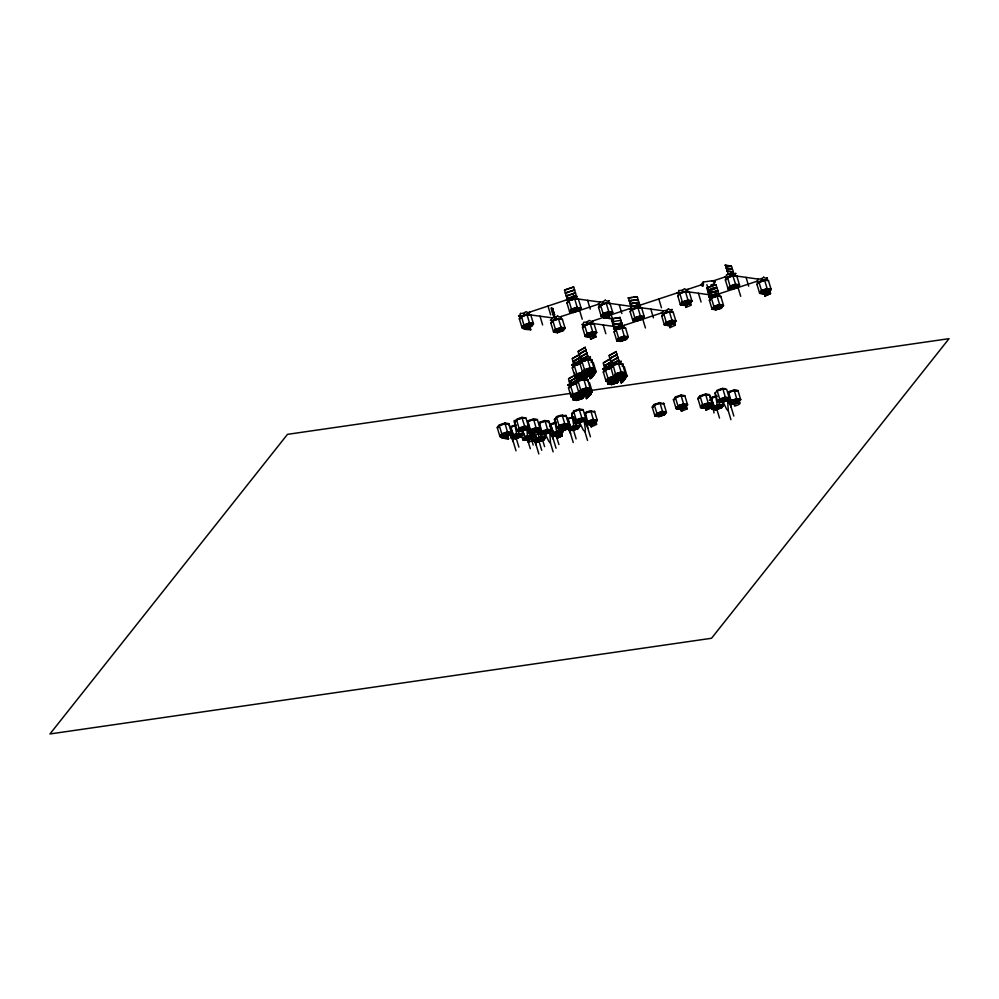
<?xml version="1.0" encoding="UTF-8"?>
<svg xmlns="http://www.w3.org/2000/svg" width="999" height="999" viewBox="0 0 999 999"><rect width="100%" height="100%" fill="white"/><g stroke="black" fill="none" stroke-linecap="round" stroke-linejoin="round"><path stroke-width="1.5" d="M726.997 271.278L732.966 271.79A2.647 2.048 -82.1 0 0 732.242 269.131L726.123 268.331A2.647 2.048 -82.1 0 1 726.847 270.841L726.91 270.979M727.359 265.821L725.162 265.322A2.647 2.048 -82.1 0 1 725.961 267.894L732.03 268.731A2.647 2.048 -82.1 0 0 731.368 266.184L731.256 265.984M613.036 324.45A2.647 1.049 81.8 0 1 612.25 321.965L612.175 321.603A2.647 1.049 81.8 0 1 611.363 319.018L620.204 317.47L611.313 318.768M619.155 326.423L622.814 326.149L613.948 327.472A2.672 1.061 81.8 0 1 613.124 324.912L613.036 324.425M620.117 317.47L620.204 317.744A2.647 1.049 81.8 0 0 620.966 320.229L621.091 320.691M621.066 320.691A2.647 1.049 81.8 0 0 621.853 323.177L621.977 323.639M622.864 326.336L622.852 326.223A2.672 1.061 81.8 0 1 621.94 323.639M632.155 297.49L628.346 298.077M629.957 303.671L630.032 303.671A2.647 1.049 81.8 0 0 629.245 300.986L638.049 299.75A2.647 1.049 81.8 0 1 638.786 302.26L629.969 303.634L632.592 303.459M637.1 296.616L633.354 297.302M635.451 300.037L637.886 299.3A2.647 1.049 81.8 0 0 637.175 296.753L628.196 297.889M635.064 306.331L639.66 305.195A2.647 1.049 81.8 0 0 638.948 302.647L638.761 302.422M554.895 314.722L553.046 313.661A2.647 2.498 -32.5 0 1 552.185 311.051L554.07 313.574L553.933 311.825L552.16 310.564A2.647 2.498 -32.5 0 1 551.311 308.104L551.423 307.904M553.046 313.661L554.495 315.834M553.071 312.163A2.647 2.498 -32.5 0 1 553.046 310.826L553.046 308.878M554.108 313.411L554.008 313.674A2.647 2.498 -32.5 0 0 553.983 315.185M554.145 316.571L555.731 317.607M572.439 358.778L572.464 358.629A2.647 1.449 60.5 0 0 573.201 361.288L580.419 357.392L573.214 361.276M573.039 383.191L573.713 383.029L570.379 384.74A2.672 1.461 60.5 0 0 570.541 386.076M574.2 364.672L574.1 364.223A2.647 1.449 60.5 0 1 573.276 361.713L579.395 358.191M585.302 347.402L578.221 351.486A2.647 1.449 60.5 0 0 578.983 353.996L586.238 350.149L579.008 354.146M579.108 354.083L579.108 354.433A2.647 1.449 60.5 0 0 579.87 356.943L579.982 357.38M579.52 354.782L572.502 358.529M580.407 357.567L580.394 357.729A2.647 1.449 60.5 0 0 580.881 359.777M581.281 360.664L578.121 362.475M580.007 357.23L587.062 353.371A2.672 1.461 60.5 0 0 587.899 355.956L580.906 360.027M603.433 362.999L603.446 362.837A2.647 1.449 60.5 0 0 604.195 365.497L604.208 365.484M616.358 351.448L609.215 355.706A2.647 1.449 60.5 0 0 609.977 358.204L617.17 354.645A2.647 1.449 60.5 0 0 617.944 357.142L618.019 357.217M610.976 361.601L618.119 357.342L615.971 358.716M608.229 363.773L611.388 361.938A2.647 1.449 60.5 0 0 612.162 364.435L605.207 368.806A2.647 1.449 60.5 0 0 605.332 370.142M618.056 357.592L610.976 361.438A2.647 1.449 60.5 0 0 611.75 364.098L611.763 364.086M572.477 376.66L568.631 378.771A2.647 1.449 60.5 0 0 569.38 381.356L576.585 377.709A2.647 1.449 60.5 0 0 577.347 380.294L577.459 380.731A2.672 1.461 60.5 0 0 577.897 382.692M611.45 361.663L604.308 365.946A2.647 1.449 60.5 0 0 605.082 368.444L605.269 368.693M615.097 355.794L617.207 354.345L610.052 358.279M733.828 274.962L727.784 273.901A2.672 2.073 -82.1 0 0 727.047 271.228M515.996 450.786L513.361 441.983L510.601 426.685M538.836 453.933L536.188 445.142L534.453 434.103M573.226 442.507L570.579 433.703L568.056 418.244M713.998 412.962L711.238 397.664M533.191 445.067L530.556 436.263L527.797 420.966M544.605 446.64L541.97 437.837L539.21 422.54M556.031 448.214L553.384 439.423L550.636 424.125M590.421 436.788L587.787 427.984L585.027 412.687L589.273 411.126M733.84 416.046L731.193 407.242L728.446 391.945M726.748 271.016L732.904 271.79M571.665 298.114L572.04 298.102M634.865 306.868L635.227 306.793M559.702 330.145L559.015 330.344L562.974 330.632M500.312 435.976L506.006 434.727L509.328 435.139L511.051 432.967L505.482 434.702L503.783 436.988M578.921 310.502L580.581 307.804L578.921 310.502L575.312 309.915L573.451 312.262M524.8 437.05L528.346 438.049L533.816 436.201M592.744 332.342L596.291 332.829L594.505 335.09L589.16 336.863L585.614 336.376L587.275 333.666L592.619 331.893L590.609 334.715L594.567 335.002M607.317 314.348L606.643 314.51L610.601 314.785M582.067 378.109C579.882 378.708 584.365 377.385 582.292 378.022M588.761 370.529L588.074 370.729L592.032 371.016M571.665 396.703L577.16 395.055L580.781 390.159L586.525 388.249M578.234 398.214L577.559 398.376L578.783 398.102M584.827 390.721L588.274 390.959M580.844 389.847L579.258 392.457L582.804 392.944L588.136 391.171L589.934 388.911L584.877 390.522L586.525 388.436L583.753 379.008L587.562 379.545L590.334 388.773L584.54 395.879M617.082 377.397L613.536 376.91L608.204 378.683L606.405 380.944L609.952 381.431L615.284 379.657L616.808 376.935L611.513 379.133L609.815 381.406M585.102 412.999L590.834 411.089L593.481 420.079L591.208 422.44L595.167 422.727M619.23 379.782L617.17 382.617L613.848 382.155L615.559 379.882M685.451 407.167L681.493 406.843L687.037 404.545L681.992 406.168M704.42 407.954L706.505 405.119M770.479 289.248L765.072 291.558L769.03 291.87M712.437 408.653L718.106 407.18L715.833 409.54M725.349 397.315L723.201 400.112L727.16 400.399M723.9 399.912L728.82 398.314M735.601 404.857L736.001 404.92M518.893 447.14L516.246 438.336L516.458 433.166L514.173 420.379M530.307 448.713L527.659 439.91L526.898 428.621M541.72 450.287L539.085 441.483L538.311 430.194M553.134 451.86L550.499 443.069L549.725 431.768M576.111 438.861L573.476 430.057L573.688 424.887L571.69 413.536M587.524 440.434L584.89 431.63L585.352 429.208L583.903 419.155M719.53 418.119L716.882 409.315L717.107 404.145L715.109 392.794L717.819 401.91L721.628 402.435L727.359 400.524L729.282 398.089L726.648 389.298L722.839 388.773L717.107 390.671L715.172 393.107M730.943 419.692L728.308 410.889L727.534 399.6M725.124 265.06L731.231 266.071M525.836 328.284L531.568 326.373L533.491 323.951L530.719 314.71L526.91 314.185L521.178 316.084L519.255 318.519L522.027 327.759L524.562 328.109M519.38 318.956L521.703 316.159L526.648 314.523L530.856 315.147M520.179 318.693L522.052 316.533M522.027 327.759L523.951 325.324L529.682 323.426L533.491 323.951M524.013 325.012L531.381 326.248M524 328.109L524.338 329.258L530.719 329.82L529.92 327.16L524 328.109L524.338 329.258M525.824 328.097L527.472 326.011L522.489 327.535M524.3 324.85L527.697 325.736L529.208 323.214M526.173 328.047L529.695 323.614L526.91 314.31M529.92 327.16L530.719 329.82M533.104 324.076C526.161 330.944 538.661 320.654 529.557 323.589L524.213 325.362L522.427 327.622L525.961 328.109M552.772 320.467L550.849 322.889L553.621 332.13L557.43 332.655L563.161 330.756L565.097 328.321L562.325 319.081L558.516 318.556L552.772 320.467L555.544 329.707L553.621 332.13M568.931 300.337L566.87 302.685L569.642 311.925L573.451 312.45L579.183 310.539L581.118 308.117L578.346 298.876L574.537 298.351L568.806 300.249L571.578 309.49L569.642 311.925M550.986 323.339L552.909 320.904L558.641 318.993M567.007 303.122L568.931 300.687L574.662 298.788M562.449 319.518L558.241 318.893L553.309 320.529L551.71 322.54M567.869 302.772L569.33 300.324L574.263 298.676L578.471 299.313M553.483 331.693L555.419 329.258L561.151 327.36L564.959 327.884L563.036 330.319L557.292 332.217M555.606 329.383L559.003 330.282M571.628 309.178L575.024 310.065M555.819 329.745L554.02 332.005L557.567 332.492L562.774 330.282L564.56 328.434M573.588 312.275L570.042 311.788L571.84 309.528L577.172 307.754L581.118 308.117M557.417 332.467L559.078 330.394L554.095 331.918M573.801 312.212L575.674 310.002M497.34 427.847L499.263 425.412L504.994 423.514L508.803 424.038M498.139 427.584L499.787 425.487L504.732 423.838L506.918 424.15M601.111 315.859L603.046 313.424L608.778 311.526L612.587 312.05L610.789 314.91L612.712 312.487L609.939 303.246L606.131 302.722L600.399 304.62L598.476 307.055L601.248 316.296L605.057 316.82L629.457 308.691A7.118 2.822 81.8 0 0 631.393 306.393L631.468 306.331M582.579 327.709L584.502 325.274L590.247 323.364L594.055 323.901M598.601 307.492L600.536 305.07L606.268 303.159L610.077 303.684M589.847 323.264L584.902 324.912L583.379 327.023M604.77 303.908L601.061 305.132L599.4 307.23L600.923 304.695L604.632 303.471M583.379 327.447L585.039 325.349L589.972 323.701M502.522 437L499.975 436.638L501.91 434.215L507.642 432.305L511.451 432.829L508.678 423.588L504.87 423.064L500.561 424.5M501.96 433.903L505.232 434.353M503.921 437L500.374 436.513L502.172 434.253L507.504 432.48L511.051 432.967M501.948 436.988L507.867 436.051L508.591 438.811L502.297 438.149L501.948 436.988L507.867 436.051M514.535 422.127L516.458 419.692L522.202 417.794L525.998 418.319M502.297 438.149L502.022 436.9M502.247 433.741L505.644 434.627L507.167 432.105M504.133 436.925L505.781 434.852L509.04 435.302L510.914 432.53M505.869 434.14L507.642 432.492L504.87 423.064M585.227 336.501L587.15 334.078L592.882 332.168L596.69 332.692L593.918 323.451L590.109 322.927L584.378 324.837L582.454 327.272L585.227 336.501L589.035 337.038L594.767 335.127L596.69 332.692M601.248 316.296L603.171 313.861L608.903 311.963L612.712 312.487M603.234 313.549L606.493 313.998M605.182 316.658L601.648 316.159L603.433 313.898M503.783 437.175L509.527 435.264L511.451 432.829M603.558 317.807L609.865 318.456L603.558 317.807L603.221 316.646L609.14 315.696L609.865 318.456M590.471 334.215L589.023 336.838L586.663 336.101M587.487 333.604L590.884 334.49L592.407 331.968M605.044 316.633L606.568 314.111M508.591 438.811L502.372 438.049M605.394 316.583L607.055 314.498L610.526 314.885L612.325 312.612L608.778 311.713M522.265 434.19L520.679 436.8L515.334 438.573L511.788 438.086L522.327 434.528M518.931 433.628C506.868 434.29 517.719 439.31 519.068 434.078L518.094 430.656M519.168 428.184L526.523 429.42M522.864 434.415L520.941 436.838L515.197 438.748L511.388 438.224L513.324 435.789L519.055 433.891L522.864 434.415L521.89 431.181M528.646 427.11L526.723 429.545L520.979 431.456L517.17 430.931L519.105 428.496L524.837 426.585L528.646 427.11L525.874 417.882M511.788 438.086L513.449 435.389M517.569 430.794L522.627 429.183L520.979 431.268L517.569 430.794L519.368 428.534L524.7 426.76L528.109 426.81L517.644 430.706M590.621 339.136L596.091 336.688L590.621 339.136L589.897 336.376L595.741 335.539L596.016 336.788M589.035 336.426L591.021 334.715L594.767 335.127M596.091 332.48L591.108 334.003M612.112 312.262L607.242 314.235L608.915 312.15L606.131 302.722M594.63 334.69L596.565 332.255L592.757 331.73L587.012 333.641L585.089 336.064L588.898 336.588M521.328 431.218L522.976 429.133L526.111 429.145M575.012 376.86L576.947 374.425L582.679 372.527L586.488 373.052L592.22 371.141L594.155 368.706L591.383 359.478L587.574 358.941L581.83 360.851L579.907 363.286L574.175 365.184L572.24 367.62L575.012 376.86L578.821 377.385L581.555 375.986M572.377 368.057L574.3 365.634L580.044 363.723L581.967 361.288L587.699 359.39M573.039 367.357L574.7 365.259L579.432 363.686M520.804 436.401L522.727 433.966L518.918 433.441L513.186 435.352L511.263 437.787L515.072 438.311L520.941 436.838M522.29 430.532L526.585 429.108L528.508 426.673L524.7 426.148L518.968 428.059L517.045 430.482L519.58 430.831M528.246 427.247L526.398 428.983M582.292 361.014L587.3 359.278L591.508 359.915M530.993 432.417L528.459 432.067L530.382 429.632L536.113 427.722L539.922 428.259L537.874 431.093L532.529 432.867L528.983 432.367L534.552 430.631L536.263 428.359L533.478 418.931L527.747 420.829M536.126 427.909L530.706 430.194L537.937 430.994M534.278 435.989L532.355 438.411L526.623 440.322L522.814 439.797L524.737 437.362L530.469 435.464L534.153 435.539L530.344 435.015L524.612 436.925L522.677 439.36L525.224 439.71M540.059 428.696L538.136 431.118L532.392 433.029L528.583 432.505L530.519 430.07L536.251 428.171L540.059 428.696L537.287 419.455L534.752 419.105M528.983 432.367L530.644 429.67M530.644 432.754C537.699 428.696 541.183 437.899 530.906 434.003L530.644 432.754L536.488 431.905M577.01 374.113L582.554 372.265M539.747 423.014L544.905 421.303M526.61 440.134L528.483 437.787L532.167 438.286L534.153 435.539M532.392 432.842L534.04 430.756L529.058 432.28M526.96 440.084L528.696 437.962L531.743 438.012M528.671 429.445L530.481 435.651L528.833 437.724L533.741 436.101M532.742 432.792L534.39 430.706L537.662 431.156M568.556 388.124L570.941 385.864M615.971 329.208L614.048 331.643L616.82 340.884L620.629 341.408L626.361 339.51L628.284 337.075L625.511 327.834L621.715 327.31L615.971 329.208L618.743 338.449L616.82 340.884M641.783 318.881L642.382 319.293L644.318 316.858L641.545 307.617L637.737 307.093L631.992 309.003L630.069 311.438L632.842 320.679L636.788 321.029L642.12 319.255L643.918 316.995L640.371 316.508M578.696 376.948L576.76 379.37L579.308 379.72M614.173 332.08L616.108 329.658L621.84 327.747M630.207 311.875L632.13 309.44L637.861 307.542L641.67 308.067M614.847 331.381L616.495 329.283L621.44 327.647L625.649 328.271M632.454 309.166L637.462 307.43L640.671 307.979M595.629 371.803L592.095 371.316L586.75 373.089L584.952 375.349L588.498 375.836L593.843 374.063L595.629 371.803L589.984 373.713L586.438 378.434L580.706 380.344L576.898 379.82L581.093 374.837L575.349 376.198M582.679 372.527L584.602 370.092L590.347 368.181L594.155 368.706M584.665 369.78L588.061 370.666M577.297 379.682L579.095 377.422L582.567 377.797L584.427 375.649L587.974 376.136L586.176 378.396L580.844 380.169L577.16 379.245L579.532 379.57M579.17 377.147L580.819 375.062M586.625 372.877L583.079 372.39L584.865 370.13L590.209 368.356L593.756 368.843L591.957 371.104M533.753 435.676L532.092 438.374M537.737 430.644L539.535 428.384L534.64 430.457L539.522 428.808M576.011 383.416L578.009 380.919L586.313 377.997L588.236 375.562L594.105 374.101L596.028 371.665L593.256 362.425M533.254 438.923L533.603 440.072L528.209 442.42L527.484 439.672L533.329 438.823M586.088 373.176L584.303 375.437L578.958 377.21L575.412 376.723L577.21 374.463L582.542 372.689L586.088 373.176L580.906 374.35M580.694 380.157L582.442 378.059L577.235 379.158M588.374 375.999L584.565 375.474L588.136 370.779L583.154 372.302M547.976 421.828L545.854 421.428M586.838 372.814L588.486 370.729L591.745 371.178M545.691 437.562L543.768 439.997L538.036 441.895L534.228 441.371L536.151 438.948L541.883 437.038L545.691 437.562L544.73 434.34M536.213 438.636L541.758 436.788M551.485 430.269L549.55 432.704L543.818 434.602L540.009 434.078L541.933 431.655L547.677 429.745L551.485 430.269L548.713 421.029M541.995 431.331L546.091 432.092L547.677 429.932L544.905 420.504L539.16 422.415L541.933 431.655M541.62 436.763L545.292 437.699L543.506 439.96L538.161 441.733L534.627 441.246L536.413 438.986M571.066 396.491L572.989 394.056L578.733 392.145L580.656 389.722L586.388 387.812M575.137 397.29L571.603 396.378M573.189 394.18L571.59 396.79M587.837 375.699L586.051 377.959L580.706 379.732M588.848 394.642L584.552 396.066L580.744 395.542L574.999 397.452L571.191 396.928L573.126 394.493L578.858 392.595L582.667 393.119L588.399 391.208L592.207 391.733L589.435 382.492M618.806 338.137L624.363 336.301M632.842 320.679L634.765 318.244L640.509 316.333L644.318 316.858M634.827 317.932L640.384 316.084M554.57 419.568L556.493 417.132L562.225 415.234L566.033 415.759M549.575 426.598L551.236 424.5L556.181 422.864M538.024 441.708L540.309 439.36L543.581 439.872M543.806 434.415L545.466 432.33L550.948 429.957M574.999 397.265L576.448 394.63M593.706 373.626L595.504 371.366M588.723 394.056L586.55 393.756L582.617 398.501L576.885 400.412L573.076 399.887L574.875 397.015L572.951 399.438L575.486 399.787M575.349 397.215L576.997 395.129M573.476 399.75L575.274 397.49L580.606 395.716L584.153 396.203L582.355 398.464L577.022 400.237L573.339 399.313L578.533 398.139L576.885 400.224M620.616 341.221L624.487 336.738L621.69 327.36M545.092 437.35L534.49 440.809M578.746 397.864L580.394 395.791M580.481 395.517L582.267 393.244L578.733 392.345M582.654 392.932L584.315 390.846L579.333 392.37M588.136 390.934L582.529 392.682L577.097 399.725M584.552 395.467L581.143 395.417L582.929 393.156L588.274 391.383L591.808 391.87L589.81 394.205M620.629 340.796L625.961 339.023L627.759 336.763M641.995 318.818L638.898 318.631L643.781 316.97M565.172 416.108L561.962 415.559L557.017 417.207L555.506 419.318M620.629 341.408L626.236 339.061L628.159 336.638L624.35 336.114L618.618 338.012L616.683 340.447L619.23 340.796M626.098 339.473L627.896 337.2L624.35 336.713L619.005 338.486L617.22 340.759L620.766 341.246L625.961 339.023M557.692 426.698L559.09 431.506C558.716 435.901 546.191 434.865 555.232 435.576L559.228 434.24M553.409 432.917L558.816 431.056L562.762 431.406L560.826 433.841M559.19 425.624L563.286 426.373L557.617 427.809M567.994 428.646L562.599 430.994L567.994 428.646L567.732 427.397L561.888 428.234L562.887 431.843L560.963 434.278L555.232 436.188L551.423 435.664L553.346 433.229L559.078 431.318M568.681 424.55L566.745 426.985L561.013 428.896L557.205 428.359L559.128 425.936L564.872 424.026L568.681 424.55L565.909 415.309M562.499 431.98L560.701 434.24L555.357 436.014L551.823 435.527L553.608 433.266M583.953 395.854L579.008 397.827M576.76 399.975L582.492 398.064L584.415 395.629M606.006 381.069L607.941 378.646L613.673 376.735L617.482 377.26L623.214 375.362L625.137 372.927L622.365 363.686L618.556 363.161L612.824 365.06L610.901 367.495L605.169 369.405L603.234 371.828L606.006 381.069L609.815 381.593L615.559 379.695L619.355 380.219L625.099 378.309L627.022 375.886L624.25 366.645M582.854 393.244L586.126 393.731L588.074 390.646L588.411 391.396M603.371 372.277L605.294 369.842L611.026 367.932L612.961 365.509L618.693 363.599M604.033 371.566L605.694 369.48L610.901 368.294M571.765 413.848L573.688 411.413L579.42 409.515L583.229 410.04M568.356 418.881L573.376 417.145M555.219 436.001L556.668 433.366M551.885 435.439L557.092 433.653L558.603 431.118M561.001 428.708L562.462 426.073M559.477 425.462L562.874 426.348L564.385 423.826M563.086 425.861L564.872 424.213L562.225 415.234M592.207 391.733L590.147 393.731M556.818 438.286L562.287 435.839L561.938 434.69L556.018 435.626L556.818 438.286L562.287 435.839M560.564 433.803L562.362 431.543L557.492 433.703L553.696 432.754M566.558 426.86L563.274 426.411L568.144 424.25L564.735 424.2L559.403 425.974L557.604 428.234L561.151 428.721L563.011 426.573L566.745 426.985M566.62 426.548L568.543 424.113L564.735 423.588L559.003 425.499L557.067 427.922L561.013 428.896M568.281 424.687L566.358 426.511M561.863 434.777L562.212 435.939M567.732 427.397L561.8 428.334M605.881 380.631L607.804 378.196L613.536 376.298L615.471 373.863L621.203 371.965L625.012 372.49M607.991 378.334L613.548 376.486M568.481 429.508L570.417 427.072L576.148 425.162L579.957 425.699L577.897 428.521L572.564 430.307L568.881 429.37L574.7 427.922L572.415 430.282M570.604 427.197L576.148 425.349M576.386 419.905L583.753 421.141M580.082 426.136L578.159 428.559L572.427 430.469L568.618 429.945L570.541 427.51L576.273 425.611L580.082 426.136L578.696 421.516M576.323 420.217L573.551 410.976L579.295 409.078L583.104 409.602L585.876 418.843L583.94 421.266L578.209 423.176L574.4 422.652L576.323 420.217L582.067 418.319M569.018 429.807L570.804 427.547M607.754 383.591L609.69 381.156L607.892 384.028L611.7 384.553L617.432 382.654L621.003 377.947L626.498 375.574L624.7 377.834M663.598 313.374L661.663 315.809L664.435 325.05L668.244 325.574L673.988 323.664L675.911 321.241L673.139 312L669.33 311.476L663.598 313.374L666.37 322.615L664.435 325.05M611.688 384.365L613.398 382.093L618.831 379.907L617.17 382.617L611.838 384.39L608.428 383.916M608.279 378.171L611.675 379.058L613.199 376.536M615.659 373.988L621.203 372.152M610.164 381.356L612.037 379.158L615.359 379.57M625.137 372.927L621.328 372.402L615.596 374.3L612.025 379.008L616.945 377.372M661.8 316.246L663.723 313.823L669.467 311.913L673.264 312.437M677.821 296.041L679.745 293.606L685.489 291.696M610.027 380.919L608.291 383.891L613.848 382.155M672.339 312.262L669.068 311.813L664.123 313.449L662.599 315.559M585.551 413.161L590.571 411.426L593.843 411.875M578.209 422.989L579.87 420.891L585.476 418.968M572.764 430.232L574.425 428.146L577.547 428.159M615.559 379.695L619.118 374.987L624.675 373.151M612.05 384.315L613.698 382.23L616.82 382.242M617.819 377.023L619.48 374.937L622.602 374.95M617.744 377.297L615.946 379.558L619.492 380.045L624.837 378.271L626.623 376.011L623.076 375.524M577.971 428.434L574.7 427.984L579.557 425.824L577.759 428.084L572.564 430.307M583.553 420.791L585.339 418.531M583.678 421.228L585.739 418.394L581.93 417.869L576.198 419.78L574.275 422.215L578.084 422.739L582.38 421.303M624.612 372.615L621.216 377.672L615.884 379.033M622.951 375.324L624.75 373.052L621.203 372.565L615.859 374.338L614.073 376.598L617.619 377.098L622.951 375.324L619.605 374.675L614.01 376.074M585.676 423.788L587.612 421.353L593.344 419.455M664.31 324.613L666.233 322.178L671.965 320.279L675.774 320.804L673.988 323.664M594.517 411.176L597.29 420.417L595.354 422.852L589.622 424.75L585.814 424.225L587.737 421.803L593.481 419.892M666.433 322.302L671.977 320.467M680.456 304.832L682.392 302.41L688.124 300.499L691.932 301.024L689.16 291.783L685.351 291.258L679.62 293.169L677.684 295.604L680.456 304.832L684.265 305.369L690.009 303.459L691.932 301.024M682.454 302.098L687.999 300.249M596.89 420.554L595.092 422.814L589.76 424.587L586.213 424.1L587.999 421.84M688.274 303.421L684.278 304.757L680.731 304.27L686.35 302.997L688.136 300.687L691.533 301.161L689.747 303.421L684.402 305.195L680.856 304.707L682.517 301.998M589.61 424.563L591.271 422.477L586.351 424.113M668.244 325.387C669.28 322.577 679.283 318.306 673.713 323.639L668.381 325.412L664.834 324.912L666.633 322.652L671.965 320.879L675.511 321.366M684.265 305.17L685.926 303.084L682.579 302.535L679.695 293.256M668.593 325.337L670.242 323.251L673.501 323.701L675.374 320.929M590.409 424.2L596.328 423.251C598.064 425.362 592.582 421.491 590.409 424.2L591.208 426.86L596.678 424.413M703.171 282.055L701.261 284.465A3.546 1.411 81.8 0 0 703.071 286.114A3.546 1.411 81.8 0 0 703.171 282.055L711.937 280.794A4.745 1.536 -16.7 0 1 714.984 281.418L714.809 282.53A5.082 4.358 38.4 0 1 714.235 283.504L714.11 283.641A3.809 3.272 38.4 0 1 713.561 284.153L710.826 284.99M591.208 426.86L590.484 424.1M596.678 420.204L591.895 422.277L596.615 420.092M669.842 327.684L675.312 325.237L674.962 324.076L669.118 324.925L669.917 327.585M685.863 307.467L691.258 305.12L690.983 303.858L685.139 304.707L685.938 307.367M689.61 302.984L691.408 300.724L680.931 304.62M674.962 324.076L675.312 325.237M711.213 297.54L709.29 299.975L712.062 309.215L715.871 309.74L721.603 307.842L723.526 305.407L720.754 296.166L716.945 295.642L711.213 297.54L713.985 306.78L712.062 309.215M737.299 287.063L737.624 287.625L739.56 285.19L736.787 275.949L732.979 275.424L727.235 277.335L725.311 279.77L728.084 289.011L731.755 289.086M709.415 300.412L711.35 297.989L717.082 296.079M725.449 280.207L727.372 277.772L733.104 275.874M720.891 296.603L716.683 295.979L711.738 297.615L710.289 300.062M726.111 279.495L727.771 277.41L732.704 275.761L736.912 276.398M727.946 288.561L729.882 286.139L735.614 284.228L739.422 284.752L737.499 287.188L733.191 288.611M714.048 306.468L719.592 304.633M728.084 289.011L730.007 286.576L735.751 284.665L732.766 275.549M730.069 286.263L735.626 284.415M731.88 289.348L733.591 287.063L738.885 284.865L737.362 287.587L732.03 289.36L728.483 288.873L730.269 286.613L735.614 284.84L739.56 285.19M715.858 309.553C717.519 304.558 727.534 308.304 715.996 309.578L712.462 309.078L714.248 306.818L719.592 305.045L723.001 305.095L712.324 308.641M732.242 289.285C732.941 284.952 742.732 287.512 733.229 288.474M717.17 308.828L721.465 307.392L723.401 304.97L719.592 304.445L713.86 306.343L711.925 308.778L715.734 309.303M721.34 307.804L723.139 305.532M663.673 403.109L666.445 412.35L662.637 411.825L659.864 402.585L654.12 404.495L652.197 406.93L654.969 416.171L658.915 416.521L664.248 414.747L666.046 412.487L662.499 412M652.335 407.367L654.258 404.932L659.989 403.034L663.798 403.559M653.121 407.105L654.782 405.007L659.727 403.371L662.936 403.908M758.84 281.706L756.905 284.141L759.677 293.381L763.486 293.906L769.218 291.995L771.153 289.573L768.381 280.332L764.572 279.807L758.84 281.706L761.613 290.946L759.677 293.381M757.042 284.578L758.965 282.155L764.697 280.244M759.29 281.868L764.297 280.145L768.506 280.769M656.955 413.424L662.512 411.576M654.969 416.171L656.892 413.736L662.637 411.825M662.374 411.551L660.938 414.285L655.369 416.034L657.03 413.336M658.778 416.508L660.476 414.223L665.908 412.462M673.463 399.875L675.386 397.44L681.118 395.529L684.927 396.054M674.4 399.625L675.911 397.515L680.856 395.866L683.041 396.166M759.552 292.944L761.475 290.509L767.207 288.599M761.663 290.634L767.082 288.773L771.016 289.136M660.114 415.634L664.51 414.785L658.778 416.695L658.641 416.059M665.846 412.137L661.063 414.21L664.323 414.66M664.51 414.785L666.445 412.35M763.486 293.718L765.134 291.633L760.214 293.269M764.285 293.356L765.072 296.016L764.285 293.356L770.204 292.407L770.541 293.569L765.072 296.016M678.084 405.919L683.641 404.083M770.554 289.348L768.955 291.97L763.623 293.743L760.077 293.244L761.875 290.984L767.207 289.211L771.153 289.573M687.574 404.857L685.651 407.292L679.907 409.19L676.098 408.666L678.034 406.243L683.766 404.333L687.574 404.857L684.802 395.616L680.993 395.092L675.262 397.003L678.034 406.243M770.204 292.407L770.466 293.656L765.159 295.916M679.907 409.003L681.418 406.481M678.371 405.769L681.768 406.655L683.291 404.133M682.117 406.605L683.766 404.52L680.943 395.154M686.975 408.853L681.493 411.301L680.706 408.641L686.625 407.692L686.887 408.953L686.625 407.692M681.493 411.301L680.781 408.541M680.119 408.516L681.905 406.868L685.164 407.317L687.037 404.545M685.376 407.255L687.175 404.995L683.628 404.495L678.296 406.268L676.498 408.541L680.044 409.028L685.326 406.718M697.976 398.826L699.899 396.391L705.644 394.48L709.452 395.005M698.776 398.551L700.649 396.391M702.609 404.882L701.011 407.492L704.557 407.979L709.902 406.206L711.688 403.946L708.141 403.459M700.624 407.617L702.547 405.194L708.279 403.284L712.087 403.808L709.315 394.568L705.506 394.043L699.775 395.954L697.851 398.376L700.624 407.617L704.432 408.141L710.164 406.243L712.087 403.808M709.39 400.399L711.313 397.964L717.057 396.066M711.775 398.126L716.783 396.403M717.557 390.834L722.714 389.123M702.884 404.72L706.281 405.606L707.804 403.084M706.018 410.252L711.488 407.804L711.138 406.643L705.294 407.492L706.093 410.152M709.765 405.769L702.734 405.319L700.062 395.916M711.138 406.643L705.219 407.592M714.023 406.456L719.567 404.607M721.628 401.823L726.96 400.05L728.758 397.789L727.097 400.487L721.753 402.26L718.356 401.798M719.804 399.163L718.206 401.773M723.501 405.394L721.578 407.817L715.833 409.727L712.025 409.203L713.96 406.768L719.692 404.87L723.501 405.394L722.115 400.774M717.819 401.91L719.742 399.475L725.474 397.565L729.282 398.089M728.97 392.42L733.978 390.684L737.262 391.133M717.694 407.18L719.218 404.657M721.615 402.247L723.264 400.162L718.281 401.685M717.919 407.367L716.046 409.041M722.901 405.169L718.119 407.242M721.628 402.435L727.222 400.087L729.158 397.652L725.349 397.127L719.605 399.038L717.682 401.461L720.217 401.81M740.696 399.675L738.773 402.11L733.029 404.008L729.22 403.484L731.156 401.049L736.887 399.15L740.696 399.675L737.924 390.434L735.389 390.085M731.218 400.736L736.763 398.901M733.029 403.821L734.677 401.735L740.172 399.363L738.511 402.073L733.166 403.846L729.62 403.359L731.418 401.086L736.75 399.313L740.296 399.8M733.903 403.359C741.121 401.148 742.732 403.896 734.627 406.118L733.903 403.359L739.747 402.51M738.636 401.66L740.559 399.238L736.75 398.713L731.018 400.611L729.095 403.047L733.029 404.008M584.69 358.716L584.952 358.778M584.865 375.786L580.769 379.97L585.014 375.811L584.515 374.637L579.82 377.297L580.706 380.344M594.218 373.276L589.373 375.911L590.159 378.571C592.707 378.746 594.904 371.428 594.405 374.413M590.159 378.571L594.555 374.438M590.584 394.48L586.351 398.638L590.734 394.505L590.234 393.319L590.734 394.505M611.613 384.165L616.008 380.02L615.659 378.871L610.814 381.506L611.7 384.553M625.199 377.485L620.354 380.119L621.153 382.779C623.701 382.954 625.898 375.649 625.399 378.621M621.153 382.779L625.549 378.646M622.552 381.006L622.327 381.118M555.744 318.281L555.781 318.431M615.996 362.974L615.709 363.049M520.454 313.474L520.579 313.424A7.105 6.706 -32.5 0 0 526.036 311.651A7.105 3.884 60.5 0 0 529.657 312.163L529.545 312.163M518.618 315.784L518.743 315.734A7.105 2.822 81.8 0 0 520.566 313.474L520.491 313.536M523.951 325.324L521.378 316.059M527.909 314.485L527.734 314.46A7.105 6.706 -32.5 0 1 527.035 315.072L526.785 314.535M568.069 297.64L568.219 297.677A7.105 6.706 -32.5 0 0 573.651 295.816L573.538 295.879M568.294 297.577L568.106 297.702A7.105 2.835 81.6 0 1 566.358 299.95L529.757 312.1M573.538 295.829L573.663 295.766A7.105 3.884 60.5 0 0 577.272 296.316L577.21 296.291A7.118 2.822 81.8 0 1 575.436 298.639L599.787 302.01A7.105 6.706 -32.5 0 0 605.257 300.2L605.307 300.224M557.654 316.071L557.542 316.021A7.105 6.706 -32.5 0 1 552.172 317.844L527.722 314.535A7.105 2.822 81.8 0 0 529.657 312.15L529.632 312.113M561.363 316.471L598.076 304.32A7.105 2.822 81.8 0 0 599.787 302.01L599.912 302.01M558.441 318.718L561.288 327.984L559.64 330.07L564.56 328.009M559.54 318.843L559.403 318.893A7.105 6.706 -32.5 0 1 559.04 319.156M602.072 304.845A7.105 6.706 -32.5 0 1 601.585 304.82A7.105 3.884 60.5 0 1 597.951 304.32L598.001 304.27M608.766 300.699L608.99 300.687A7.105 3.884 60.5 0 1 605.257 300.2M607.155 303.009L631.443 306.418A7.105 6.706 -32.5 0 0 636.85 304.57A7.105 3.884 60.5 0 0 640.471 305.07L640.396 305.132A7.118 2.847 81.5 0 1 638.636 307.38A7.105 6.706 -32.5 0 1 637.424 308.241M584.79 325.324A7.105 3.884 60.5 0 1 581.93 324.538L581.855 324.6A7.105 2.822 81.8 0 0 583.766 322.227L583.828 322.252A7.105 6.706 -32.5 0 0 589.223 320.404A7.105 3.884 60.5 0 0 592.857 320.904L592.969 320.904M640.234 316.071L638.861 318.606L634.964 318.369L632.292 309.028M640.359 305.082L677.235 292.894M638.523 307.392L662.986 310.764A7.105 6.706 -32.5 0 0 668.443 308.953L668.518 308.891M592.894 320.854L592.807 320.966A7.105 2.822 81.8 0 1 591.021 323.226L615.384 326.636M663.074 310.776L662.999 310.714A7.105 2.822 81.8 0 1 661.151 313.074L624.363 325.274A7.105 3.884 60.5 0 1 620.829 324.787L620.766 324.762A7.105 6.706 -32.5 0 1 615.359 326.598A7.118 2.822 81.8 0 1 613.523 328.908L613.586 328.946A7.105 3.884 60.5 0 0 616.92 329.545M624.338 325.287L624.35 325.349A7.105 2.822 81.8 0 1 622.614 327.597A7.105 6.706 -32.5 0 1 621.828 328.196M678.895 290.559L678.945 290.522A7.105 6.706 -32.5 0 0 684.465 288.736A7.105 3.884 60.5 0 0 688.099 289.235L702.21 284.54M581.967 361.376A7.105 3.884 60.5 0 1 579.395 360.552L579.445 360.577A7.105 2.822 81.8 0 0 581.231 358.241L581.343 358.229A7.105 6.706 -32.5 0 0 586.688 356.418L586.788 356.368A7.105 3.896 60.6 0 0 590.309 356.918L590.421 356.918M687.974 289.235L688.011 289.298A7.105 2.822 81.8 0 1 686.263 291.558A7.105 6.706 -32.5 0 1 685.476 292.158M578.921 360.814L579.008 360.814A7.105 6.706 -32.5 0 1 573.563 362.575A7.105 2.822 81.8 0 1 571.728 364.885L571.74 364.835M685.351 291.396L688.124 300.499M686.35 291.571L710.601 294.93A7.105 6.706 -32.5 0 0 716.071 293.119L716.183 293.107M582.929 361.039L583.079 361.076A7.105 3.884 60.5 0 1 582.779 361.176M580.694 363.574L580.856 363.511A7.105 2.822 81.8 0 0 581.006 363.561L580.869 363.599A7.105 6.706 -32.5 0 1 580.032 364.173M661.213 313.112L661.263 313.074A7.105 3.884 60.5 0 0 663.736 313.911M669.854 312.075A7.105 6.706 -32.5 0 0 670.242 311.763A7.105 2.81 81.9 0 0 672.065 309.428L672.177 309.39A7.105 3.884 60.5 0 1 668.443 308.953L668.368 309.016M735.739 273.451L735.639 273.464A7.105 3.884 60.5 0 1 732.092 272.902A7.105 6.706 -32.5 0 1 726.623 274.725L726.635 274.663A7.118 2.822 81.8 0 1 724.799 277.035L712.087 281.256M737.025 287.213L730.207 286.701L727.472 277.297M569.63 382.642L569.717 382.605A7.105 6.706 -32.5 0 0 575.199 380.831A7.105 3.896 60.6 0 0 577.784 381.655M569.855 382.58L569.792 382.58A7.105 2.822 81.8 0 1 567.907 384.952L567.832 385.015M733.766 275.724L733.99 275.712A7.105 2.81 81.9 0 0 735.701 273.376L735.651 273.376M568.019 384.952L567.844 384.927A7.105 3.884 60.5 0 0 571.041 385.676M516.396 419.28L519.105 428.496M575.599 380.656L575.449 380.619A7.105 2.822 81.8 0 0 577.197 378.983M521.853 417.47L524.6 417.694M528.109 427.222L523.189 428.858L524.85 426.773L521.89 417.532M710.701 294.942L710.576 294.892A7.118 2.822 81.8 0 1 708.766 297.24L708.878 297.19A7.105 3.884 60.5 0 0 712.399 297.739A7.105 6.706 -32.5 0 0 712.886 297.764M576.086 383.479L578.858 392.595M510.826 426.585L514.847 425.124M715.946 293.119L716.008 293.094A7.105 3.884 60.5 0 0 719.692 293.619L756.48 281.418A7.105 2.822 81.8 0 0 758.229 279.096L733.89 275.662A7.105 6.706 -32.5 0 1 733.091 276.323L732.704 275.761M586.088 380.119A7.105 3.896 60.6 0 1 584.752 379.458L584.665 379.258A7.105 2.822 81.8 0 0 586.038 378.246M604.645 366.795L604.62 366.82A7.105 6.706 -32.5 0 0 610.014 364.972L610.327 364.735A7.105 2.822 81.8 0 0 612.225 362.45L612.212 362.5A7.105 6.706 -32.5 0 0 617.682 360.639A7.105 3.896 60.6 0 0 621.303 361.139L621.253 361.188A7.105 2.822 81.8 0 1 619.467 363.449L619.492 363.561A7.105 6.706 -32.5 0 1 618.768 364.185M716.97 295.754L719.73 305.07L718.056 307.155L722.989 305.519M605.232 369.43L608.129 378.771L611.263 378.783M717.969 295.929L717.869 295.879A7.105 2.822 81.9 0 0 719.68 293.594L719.68 293.669M606.343 370.105A7.105 2.822 81.8 0 0 606.443 369.742L606.256 369.593A7.105 3.884 60.5 0 1 602.722 369.106L602.659 369.068M613.086 365.035L615.596 374.3M618.356 363.274L621.341 372.59L619.692 374.675L624.6 373.039M618.681 364.048A7.105 6.706 -32.5 0 0 619.467 363.449L619.567 363.536A7.105 3.896 60.6 0 0 620.566 364.148M621.853 364.435A7.105 3.896 60.6 0 0 623.189 364.098L623.101 364.148A7.105 2.822 81.8 0 1 622.102 366.133M544.717 420.604L547.44 420.854M763.773 277.297L763.661 277.235A7.105 6.706 -32.5 0 1 758.229 279.096L758.303 279.033M759.252 282.205A7.105 3.884 60.5 0 0 760.014 281.905L760.064 281.855A7.105 6.706 -32.5 0 0 760.501 281.93M765.384 280.082L765.484 280.045A7.105 2.822 81.8 0 0 767.307 277.784L767.257 277.759M764.51 279.957L767.344 289.235L765.696 291.321L770.616 289.685M722.539 388.511L725.249 388.673M585.014 358.029L587.924 355.956M616.008 362.237L618.943 360.377M584.977 354.495L587.062 353.221M574.3 382.542L577.522 380.494L570.392 384.59M609.103 366.695L612.212 364.672M578.196 351.311L585.252 347.29M579.108 354.283L586.076 349.975A2.647 1.449 60.5 0 1 585.252 347.465M587.025 353.009L580.007 357.055M581.243 360.489L574.125 364.435L581.306 360.514A2.647 1.449 60.5 0 0 581.505 362.175M568.556 378.633L574.837 375.187M579.457 378.933L576.972 380.157A2.672 1.461 60.5 0 1 576.111 377.422L577.01 376.586M576.848 376.91L576.061 376.998M569.505 381.643L576.473 377.335A2.647 1.449 60.5 0 1 575.824 376.099M610.576 358.791L603.408 362.824L610.489 358.629M577.085 380.095L578.558 379.158M604.383 365.746L611.4 361.775M611.937 364.323L618.868 360.302M612.275 364.535L605.257 368.619M576.885 400.412L575.998 397.365L580.844 394.73L581.193 395.879L576.96 400.037L581.043 395.854L580.694 394.705M575.998 397.365L580.844 394.73M586.5 398.663L585.551 395.979L590.397 393.344M610.814 381.506L615.659 378.871M730.207 275.15L730.406 275.287M518.643 315.771L518.631 315.846A7.105 3.884 60.5 0 0 521.865 316.508M608.828 300.749L608.965 300.711A7.105 2.822 81.8 0 1 607.042 303.009A7.105 6.706 -32.5 0 1 606.655 303.321M592.919 320.929L604.145 317.145M724.787 277.085L724.687 277.098A7.105 3.884 60.5 0 0 727.659 277.822M579.12 360.776L578.933 360.751A7.105 3.896 60.6 0 0 581.893 361.551M714.185 295.367L714.335 295.479M767.369 277.809L767.407 277.797A7.105 3.884 60.5 0 1 763.686 277.285L763.748 277.31M575.649 380.557L575.574 380.569A7.105 3.884 60.5 0 0 577.859 381.456M612.961 365.597A7.105 3.884 60.5 0 1 610.377 364.76L610.476 364.772M570.591 385.314L568.419 387.687L571.191 396.928M611.85 367.732L611.713 367.769A7.105 6.706 -32.5 0 1 611.425 368.107M585.214 412.612L587.737 421.803M574.263 364.398L576.785 363.087M610.152 358.379L612.674 357.093M569.505 381.443L572.09 380.232M580.806 360.115L584.477 358.291M611.9 364.235L615.471 362.512M713.124 291.82C706.118 290.247 708.516 301.586 713.723 294.88M706.78 287.899L715.921 284.74L716.495 286.526L716.783 287.65L707.604 290.709L706.743 287.812L715.896 284.715L716.171 285.527M732.941 272.015L733.091 272.115A2.672 2.073 -82.1 0 1 733.803 274.737L730.144 274.725M561.188 316.508L561.313 316.558A7.118 2.822 81.8 0 1 559.415 318.843L559.465 318.793M584.477 324.925L587.337 334.203L590.609 334.653M589.959 323.014L592.882 332.168M590.421 356.868L590.372 356.955A7.105 2.822 81.8 0 1 588.861 359.165M571.665 364.86L571.79 364.91A7.105 3.884 60.5 0 0 574.862 365.609M583.079 361.076L583.066 360.989A7.105 6.706 -32.5 0 0 584.964 360.951M766.445 294.817L766.183 294.867M578.883 398.077L582.017 398.102M592.582 425.661L592.32 425.711M571.965 297.49L576.361 295.879M565.446 293.219L567.17 298.901L576.298 295.716L573.663 286.925L564.485 289.972L565.397 293.057L567.632 292.295M572.252 290.846L574.55 289.872L565.446 293.219M571.952 294.193L575.436 292.819L566.283 296.004L575.486 293.044M564.547 290.197L573.688 287.025M565.347 292.869L574.575 290.01M521.316 316.521L527.047 314.623M523.076 316.183L526.785 314.96L528.971 315.259M570.691 300.349L573.164 299.538M577.172 307.143L571.44 309.053L569.517 311.476L572.052 311.838M571.578 309.49L577.31 307.58M533.029 324.163L527.909 325.249M570.117 311.7L578.583 310.14M528.571 326.885L531.431 325.936M555.544 329.707L561.288 327.797L565.097 328.321M601.71 316.071L606.693 314.548M680.144 293.244L685.089 291.596L689.298 292.232M633.89 309.103L637.599 307.879L639.785 308.179M716.832 287.849C695.791 298.414 717.819 280.544 717.944 291.421M708.553 293.868C731.131 285.302 705.581 296.903 707.916 291.621M633.316 320.454C642.432 315.334 637.162 323.226 632.704 320.229L634.64 317.807L640.371 315.896L644.18 316.421M691.395 301.136L686.475 302.772L689.809 303.334M728.546 288.786L733.553 287.25L728.421 288.349M739.01 285.302L734.14 286.963L735.476 284.39M585.689 336.288L590.671 334.765M643.843 317.083L633.179 320.017M636.65 320.592L640.659 319.255M636.513 320.754L640.821 319.33M688.436 303.496L684.14 304.92L680.331 304.395L682.255 301.973L687.986 300.062L691.795 300.587L690.009 303.459M617.869 329.32L620.342 328.496M715.584 296.828L711.738 297.615M759.49 282.218L763.199 280.994M618.743 338.449L624.487 336.551L628.284 337.075M666.37 322.615L672.102 320.716L675.911 321.241M713.985 306.78L719.717 304.882L723.526 305.407M761.613 290.946L767.344 289.048M617.282 340.659L622.577 338.848L626.036 338.936M627.747 337.187L622.839 338.823L627.822 337.3M664.909 324.825L670.366 322.989L672.115 320.904L669.33 311.476M760.152 293.157L764.934 291.084M675.436 321.466L670.529 323.089L673.663 323.102M712.599 309.103L717.594 307.467L714.123 306.381M583.728 360.951L587.3 359.278M576.061 365.297L578.533 364.473M586.351 372.602L590.659 371.178M586.625 372.639L590.621 371.316M575.486 376.635L580.269 374.563M585.951 373.164L581.018 374.8L582.692 372.714L579.907 363.286M613.349 365.135L618.294 363.499L622.502 364.123M585.027 375.262L590.409 373.426L593.906 373.976M595.491 371.778L590.584 373.414L592.095 370.704L595.904 371.228L594.105 374.101M609.527 368.681L605.694 369.48M577.372 379.595L582.28 377.959M583.878 379.458L578.146 381.356L576.223 383.791L570.479 385.701M576.086 383.354L570.354 385.252L573.314 394.617L580.544 395.417M572.115 384.915L575.961 383.703M614.135 376.511L619.08 374.875L615.734 373.901M617.345 376.823L623.089 374.912L626.885 375.437L625.099 378.309M617.607 376.86L623.089 375.1M606.48 380.856L611.388 379.22M616.021 379.47L620.953 377.834L617.669 377.385M626.485 375.999L621.228 377.684L617.819 376.785M619.355 380.219L621.353 377.897L624.625 378.346M586.675 391.183L582.804 392.944M576.623 395.154L581.992 392.794M613.036 383.504L617.032 382.167M612.999 383.641L617.432 382.654M581.206 395.329L586.126 393.693L581.081 394.88M583.016 392.644L586.401 393.531L591.67 391.845M590.097 394.043L586.738 393.494L591.745 391.958M573.551 399.662L578.458 398.027M517.757 418.781L522.065 417.345M521.928 418.131L516.982 419.767L515.472 421.878M510.676 426.985L516.421 425.087M511.213 427.06L516.146 425.424M529.645 420.941L533.341 419.705L535.526 420.005M560.664 415.259L556.356 416.695L559.128 425.936M539.298 422.852L545.029 420.941L548.838 421.466M500.449 436.426L505.357 434.79M505.993 434.577L510.914 432.942M556.306 422.077L550.574 423.988L553.346 433.229M550.711 424.425L556.443 422.527M567.907 418.718L573.638 416.808L576.286 425.799L574.612 427.884L579.557 425.824M511.863 437.999L516.77 436.363L515.197 438.748M515.209 438.136L517.195 436.426L520.679 436.8L517.482 436.263L522.39 434.627L518.918 434.053M533.891 436.113L530.344 435.626L524.999 437.4L523.214 439.66L526.76 440.147M549.55 432.704L551.086 430.407L547.539 429.907L542.195 431.68L540.409 433.953L543.681 433.978M585.876 418.843L581.93 418.481L576.598 420.254L574.8 422.515L578.071 422.552M523.276 439.572L528.221 437.937L523.076 439.223L525.437 439.548M540.471 433.853L545.429 432.317L540.272 433.504M557.679 428.146L562.674 426.61M563.224 426.298L568.144 424.662M574.875 422.427L579.782 420.791L574.662 422.077L578.209 422.565M585.339 418.956L580.419 420.579L582.067 418.506L579.158 409.253M529.358 438.923L532.23 437.974M545.117 433.691L549.425 432.255M558.953 430.881L553.221 432.792L551.286 435.214L555.094 435.739L559.403 434.315M597.152 419.98L593.206 419.617L587.874 421.391L591.058 421.928M534.69 441.158L539.622 439.523L536.288 438.536M569.08 429.72L574 428.084L570.679 427.11M586.276 424.001L591.196 422.377M538.036 441.895L537.899 441.271L542.032 439.96M589.622 424.75L591.62 422.427L595.092 422.814M542.207 440.035L537.899 441.458L534.09 440.934L536.013 438.499L541.758 436.6L545.566 437.125L543.768 439.997M718.406 389.76L722.702 388.324L725.474 397.565M701.673 396.054L705.369 394.817L707.554 395.117M681.355 406.368L676.373 408.091L680.044 409.028M681.555 406.918L676.51 408.116M655.444 415.946L660.351 414.31L657.092 413.861L654.12 404.495M715.484 396.103L711.188 397.527L713.96 406.768M728.383 391.808L734.115 389.91L736.9 399.338L735.227 401.423L738.573 401.973M684.078 407.33L679.782 408.753L675.973 408.229L677.896 405.794L683.628 403.896L687.437 404.42L685.651 407.292M660.077 415.771L664.385 414.348M701.086 407.405L706.043 405.856M711.625 404.033L706.643 405.557L708.154 403.034M701.011 407.492L704.432 407.542L708.428 406.206M708.591 406.281L704.295 407.704L700.486 407.18L702.409 404.745L708.154 402.847L711.962 403.371M718.718 401.635L719.705 405.057L718.044 407.13L722.964 405.507L719.555 405.032L714.223 406.805L712.424 409.066L715.971 409.553L721.303 407.779L722.976 405.082M712.499 408.978L717.407 407.342M729.695 403.259L740.159 399.787M734.477 401.186L729.495 402.909M717.145 408.803L721.44 407.38L723.363 404.945L719.555 404.42L713.823 406.331L711.9 408.766L715.833 409.727M618.968 327.222L619.068 326.998M552.16 317.894L552.072 317.832A7.105 2.822 81.6 0 1 550.337 320.155L550.399 320.192A7.105 3.884 60.5 0 0 552.909 320.991M629.507 308.766L629.582 308.741A7.105 3.884 60.5 0 0 631.843 309.54M756.468 281.343L756.38 281.456A7.105 3.884 60.5 0 0 758.678 282.242M591.895 337.962L591.808 337.987M602.822 369.043L602.609 369.155A7.105 2.822 81.8 0 0 604.557 366.795L604.657 366.72M613.561 382.018L610.164 381.118M535.264 433.966L535.102 433.991M568.506 295.217L566.296 295.966M713.136 291.845L717.707 290.771M567.182 298.938L571.328 297.677M714.372 294.705L718.581 293.694M618.581 326.473L613.948 327.56M621.977 323.339L613.136 324.687L621.927 323.177M553.246 310.514L551.423 307.892L553.134 308.853M553.059 313.986A2.672 2.522 -32.5 0 0 553.983 316.546L555.744 319.255A2.647 2.498 -32.5 0 1 554.807 316.72M557.579 316.096L557.517 316.096A7.105 3.884 60.5 0 0 561.251 316.533M717.969 295.866L717.869 295.879A7.105 6.706 -32.5 0 1 717.469 296.241M587.437 359.116L590.347 368.369L588.698 370.454L593.618 368.406M636.338 302.959L638.773 302.522M621.091 320.354L612.275 321.666M613.061 324.588L621.902 323.214M571.228 393.306L287.475 434.353L49.95 733.965L711.525 638.274L949.05 338.661L591.271 390.409M680.706 408.641L686.55 407.792M575.362 298.701L575.549 298.576A7.105 6.706 -32.5 0 1 574.65 299.238M606.543 369.68L606.268 369.667A7.105 6.706 -32.5 0 0 606.83 369.63M510.814 426.511L513.324 435.789M631.718 300.549L629.083 300.874M634.49 306.381L630.844 306.743M609.914 365.035L610.077 364.997A7.105 3.896 60.6 0 0 612.887 365.771M727.297 265.859L731.081 266.071M728.184 268.806L731.967 269.031M730.319 271.803L732.841 271.953M765.059 291.521L761.738 290.547M689.535 303.496L686.263 303.047L684.49 304.683M641.907 319.33L638.648 318.868L636.863 320.517M569.905 311.351L572.277 311.676M591.071 323.863L593.256 324.163M533.366 323.501L529.557 322.977L523.826 324.887L521.89 327.322L524.438 327.672M561.163 327.547L564.697 328.459L562.837 330.182M524.65 327.51L522.564 327.647M617.082 340.309L619.442 340.634M588.523 359.877L590.721 360.177M594.018 368.269L590.209 367.744L584.477 369.655L582.542 372.078L576.81 373.988L574.887 376.423L577.422 376.773M738.061 390.871L734.253 390.347L728.508 392.257L731.156 401.049M592.22 371.141L596.028 371.665M627.022 375.886L623.089 374.912M624.899 378.184L621.64 377.734L622.889 374.787M586.675 373.176L589.984 373.713L584.827 374.912M593.631 374.138L590.372 373.688L588.498 375.836M584.515 374.637L579.982 377.31L580.769 379.97M589.373 375.911L590.322 378.596M620.354 380.119L621.316 382.804M584.365 375.349L577.072 374.026M615.072 379.732L611.425 379.308L606.418 380.519M615.421 379.857L618.968 380.344M575.287 376.286L577.647 376.611M586.251 378.309L582.991 377.859L587.899 376.223L582.904 377.759L584.24 374.912M579.02 377.51L581.193 377.809M610.014 381.718L612.187 382.03M725.349 397.739L728.883 398.226M583.478 379.345L587.687 379.982M583.616 379.795L585.801 380.095M723.201 400.05L719.929 399.6L716.97 390.234M738.298 402.135L735.027 401.685L733.378 403.771L730.669 403.072M590.197 388.336L586.251 387.987L590.334 388.773M709.69 406.268L706.418 405.819L704.645 407.467M592.082 391.296L588.399 391.208M580.981 390.284L584.24 390.734M587.924 391.246L584.665 390.796L582.879 392.432M681.48 406.818L678.159 405.831M582.429 398.376L579.133 397.839L583.878 395.741M575.199 397.577L577.372 397.877M666.308 411.913L662.499 411.388L656.768 413.299L654.845 415.721L658.653 416.246M590.834 411.089L594.642 411.613M581.343 410.152L579.158 409.852L574.213 411.488L572.702 413.598M597.29 420.417L593.206 419.617M537.425 419.892L533.616 419.368L527.872 421.278L530.519 430.07M579.695 426.261L576.011 425.337M551.348 429.832L547.539 429.308L541.808 431.206L539.872 433.641L543.818 434.602M536.113 428.334L539.66 428.821M562.887 431.843L558.816 431.056M549.363 432.579L546.091 432.13L550.811 429.945M560.776 434.153L557.417 433.603L562.225 431.518M560.489 434.315L557.23 433.866L555.444 435.502M511.313 432.392L507.504 431.868L501.773 433.778L499.85 436.201L502.385 436.551M734.69 401.735L731.28 400.649M556.893 433.903L553.483 432.829M727.784 273.901L729.782 274.638M728.308 410.889L726.61 409.19L722.776 401.186M716.882 409.315L713.898 405.207L709.327 394.705M584.89 431.63L583.204 429.932L579.358 421.928M573.476 430.057L570.479 425.961L565.921 415.459M550.499 443.069L548.801 441.358L544.967 433.354M539.085 441.483L534.49 433.978M527.659 439.91L525.973 438.211L522.127 430.207M516.246 438.336L513.249 434.228L508.691 423.738M579.495 354.408L572.439 358.429M577.447 380.569L570.279 384.29A2.647 1.449 60.5 0 1 569.455 381.78L569.542 381.493M731.193 407.242L727.322 398.838M587.787 427.984L583.903 419.58M553.384 439.423L549.987 432.217M541.97 437.837L538.561 430.644M530.556 436.263L527.147 429.071M570.579 433.703L566.708 425.287M536.188 445.142L532.317 436.725M513.361 441.983L509.478 433.566M610.414 358.691L610.501 358.991A2.647 1.449 60.5 0 0 611.276 361.488L611.351 361.563M587.025 353.009L586.962 352.922A2.647 1.449 60.5 0 1 586.138 350.412L586.251 350.187M617.082 354.345L617.07 354.183A2.647 1.449 60.5 0 1 616.246 351.673L609.115 355.407M548.726 421.166L553.284 431.668L556.281 435.776L556.493 430.606L554.495 419.243M709.427 296.79L718.556 293.556L717.694 290.721M637.886 299.575L629.083 300.687A2.647 1.049 81.8 0 0 628.359 298.039M638.848 302.397L630.119 303.971A2.647 1.049 81.8 0 1 630.856 306.481M768.955 291.97L765.484 291.583L763.486 293.906M766.87 288.848L765.346 291.371L761.95 290.472M746.053 277.41L748.701 286.201M738.036 287.512L740.684 296.316M735.264 284.465L733.753 286.988L730.356 286.101M720.991 307.43L717.869 307.417L716.083 309.066M719.243 304.683L717.732 307.205L714.335 306.306M715.734 309.116L715.871 309.74M706.88 284.603L709.078 291.933M736.413 398.951L734.889 401.473L731.493 400.574M698.426 293.244L701.073 302.048M727.834 398.863L729.22 403.484M726.748 400.124L723.613 400.112L721.84 401.748M724.999 397.365L723.476 399.887L720.092 399.001M721.578 407.817L714.085 406.368M687.649 300.299L686.126 302.822L682.729 301.935M684.128 304.732L684.265 305.369M710.639 404.583L712.025 409.203M705.506 394.043L708.279 403.284M704.283 407.517L704.432 408.141M671.628 320.517L670.104 323.039L666.708 322.14M666.495 322.215L669.979 323.301L664.772 324.388M658.828 298.963L661.463 307.767M650.811 309.078L653.458 317.869M679.77 408.566L679.907 409.19M673.326 399.425L676.098 408.666M642.794 319.18L645.441 327.984M637.737 307.093L640.509 316.333M640.022 316.134L638.511 318.656L635.114 317.769M636.513 320.567L636.65 321.203M634.902 317.844L633.104 320.105M663.91 414.373L660.776 414.373L658.99 416.009M662.162 411.625L660.639 414.148L657.242 413.261M619.218 304.695L621.853 313.499M625.749 339.098L622.627 339.086L620.841 340.734M624 336.351L622.489 338.873L619.093 337.974M618.881 338.049L622.352 339.136L617.157 340.222M611.201 314.81L613.848 323.601M608.428 311.763L606.905 314.285L603.521 313.386M620.854 372.202L619.343 374.725L615.946 373.826M600.399 304.62L603.171 313.861M603.184 324.912L605.831 333.716M615.509 378.846L615.859 380.007M610.901 367.495L613.411 376.461M587.612 300.324L590.259 309.128M610.963 381.531L611.838 384.39M606.917 380.806L607.892 384.028M580.444 307.779L575.661 309.852L577.31 307.767L574.537 298.351M588.886 336.401L589.035 337.038M579.607 310.427L582.242 319.23M577.172 307.754L580.981 307.667L579.058 310.102L573.451 312.45M576.835 307.38L575.312 309.902L571.915 309.016M591.895 370.579L592.095 371.316M591.745 370.941L590.222 373.464L586.7 372.365M589.86 367.982L588.349 370.504L584.952 369.618M586.75 373.089L586.351 372.415L586.488 373.052M581.83 360.851L584.602 370.092M585.839 378.034L582.704 378.022L580.918 379.657M584.165 375L584.215 375.724M582.205 372.327L580.556 374.4M586.038 388.049L584.527 390.572L581.131 389.685M592.994 419.692L591.483 422.215L588.086 421.328M579.033 376.71L579.095 377.422M574.175 365.184L576.947 374.425M578.009 380.919L580.781 390.159M562.562 330.344L559.428 330.332L557.642 331.98M575.936 376.586L576.898 379.82M560.801 327.597L559.29 330.12L555.894 329.233M578.384 392.395L576.735 394.468M584.427 419.605L585.814 424.225M557.292 332.03L557.43 332.655M576.161 397.377L577.022 400.237M583.341 420.866L580.207 420.854L578.421 422.49M548.001 306.056L550.649 314.847M581.593 418.106L580.069 420.629L576.673 419.742M571.69 395.267L573.076 399.887M578.159 428.559L572.427 430.469M575.799 425.412L574.288 427.934L570.891 427.035M571.628 413.411L574.4 422.652M539.997 316.159L542.632 324.962M567.769 418.269L570.541 427.51M567.232 425.324L568.618 429.945M530.956 325.974L527.272 325.462M554.433 419.13L557.205 428.359M556.093 435.527L558.916 444.567M555.094 435.552L555.232 436.188M550.037 431.044L551.423 435.664M548.951 432.292L545.816 432.28L544.03 433.928M547.19 429.545L545.679 432.067L542.282 431.181M545.167 437.25L540.222 439.323L541.895 437.225L539.66 429.632M543.506 439.96L540.034 439.572L538.249 441.221M541.408 436.838L539.885 439.36L536.5 438.474M538.623 429.458L540.009 434.078M535.776 427.972L534.253 430.494L530.856 429.595M534.765 434.328L536.151 438.948M532.842 436.75L534.228 441.371M529.994 435.264L528.483 437.787L525.087 436.888M526.785 426.486L528.583 432.505M524.363 426.386L522.839 428.908L519.443 428.022M522.514 429.957L524.737 437.362M521.428 435.177L522.814 439.797M518.581 433.678L517.057 436.201L513.661 435.314M514.398 421.69L517.17 430.931M510.002 433.603L511.388 438.224M501.91 434.215L499.138 424.975L497.202 427.41L499.975 436.638M639.647 305.432L630.844 306.468M555.769 317.819L555.831 319.255M568.931 300.774A7.105 3.884 60.5 0 1 566.358 299.95M714.447 282.155A4.196 1.336 -16.6 0 1 713.748 282.505M714.984 281.418A4.745 1.536 -16.7 0 1 714.672 281.618M713.086 281.044A4.196 1.374 -16.8 0 1 714.959 281.506M587.774 359.977A7.105 6.706 -32.5 0 1 587.362 360.239M585.052 361.089A7.105 6.706 -32.5 0 1 584.565 361.163M590.859 360.214A7.105 3.896 60.6 0 0 592.195 359.877A7.105 2.822 81.8 0 1 590.933 362.038M590.234 360.139A7.105 3.896 60.6 0 1 588.911 359.603M580.819 359.965A2.672 1.461 60.5 0 1 579.932 357.355M579.895 356.643A2.647 1.449 60.5 0 1 579.47 354.757M574.4 366.096A2.672 1.461 60.5 0 1 574.15 364.647M588.086 359.553A7.105 6.706 -32.5 0 1 587.262 360.102M612.862 367.108A2.672 1.461 60.5 0 1 612.225 364.86M610.864 361.151A2.647 1.449 60.5 0 1 610.052 358.629M618.881 360.177A2.672 1.461 60.5 0 1 618.006 357.567M576.048 377.01A2.647 1.449 60.5 0 1 575.549 376.111M574.924 373.701A2.647 1.449 60.5 0 1 574.662 373.151M679.008 290.559A7.105 2.822 81.8 0 1 677.172 292.869L677.185 292.819A7.105 3.884 60.5 0 0 679.757 293.694M587.012 325.012A7.105 6.706 -32.5 0 1 585.551 325.037A7.105 3.884 60.5 0 1 585.314 325.162M620.054 329.058A7.105 6.706 -32.5 0 1 619.58 329.208M586.251 377.123A7.105 3.896 60.6 0 1 586.001 377.222M586.488 376.998A7.105 2.822 81.8 0 1 586.401 377.347M584.652 379.308A7.105 6.706 -32.5 0 1 583.866 379.907M587.037 380.282A7.105 3.896 60.6 0 0 588.374 379.945L588.361 379.995A7.105 2.822 81.8 0 1 587.912 381.206M523.863 314.023L524.537 313.861L523.863 314.023M528.396 329.133L529.083 328.996L528.396 329.133M506.356 438.024L507.03 437.862L506.393 437.987M587.062 322.764L587.737 322.602L587.1 322.727M529.183 441.171L529.87 441.046L529.233 441.133M603.084 302.56L603.184 302.485M576.86 363.124L576.96 363.037M607.617 317.67L607.717 317.595M557.792 437.038L558.466 436.875L557.792 437.038M563.586 429.745L563.686 429.657M590.933 376.86L591.033 376.773M587.112 396.928L587.799 396.79L587.112 396.928M607.854 367.332L608.528 367.17L607.892 367.295M612.387 382.455L613.061 382.317L612.424 382.405M666.283 311.313L666.957 311.151L666.283 311.313M682.305 291.096L682.979 290.934L682.342 291.059M670.816 326.423L670.916 326.348M686.837 306.218L687.512 306.056L686.837 306.218M682.479 410.04L683.154 409.915L682.517 410.002M761.525 279.645L762.2 279.483L761.525 279.645M706.992 409.003L707.679 408.866L706.992 409.003"/></g></svg>
